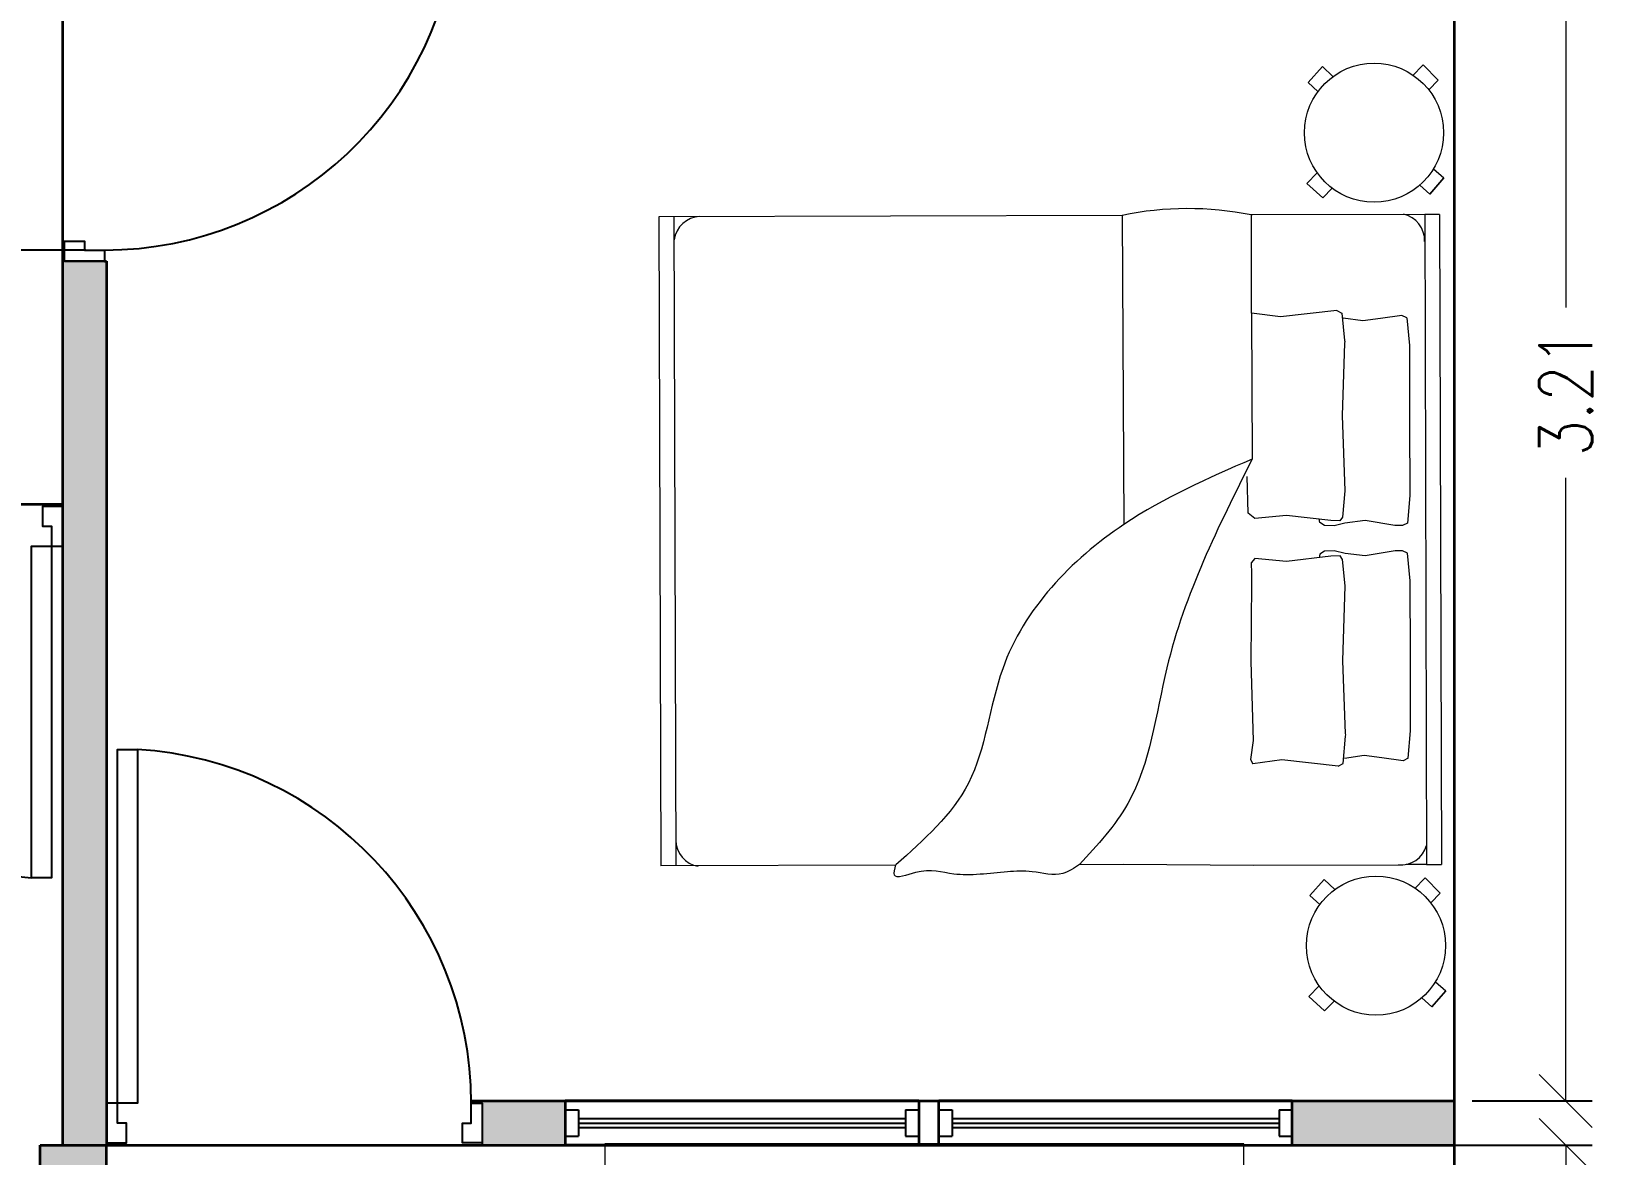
# Model space of a CAD drawing. Header units: inches. Extents: x 46.4 to 62.5, y 75.5 to 86.
# Drawn here: x 58.676 to 62.237, y 80.886 to 83.427 of the extents above; entities that cross this region are included whole.
import ezdxf

# ---------------------------------------------------------------- set-up
doc = ezdxf.new("R2010")
doc.units = ezdxf.units.IN
doc.header["$MEASUREMENT"] = 0
doc.linetypes.add('HIDDEN', pattern=[0.375, 0.25, -0.125])
doc.layers.get('DEFPOINTS').update_dxf_attribs({"color": 210})
for name, color, linetype, lineweight in [('A-ANNO-DIMS', 253, 'Continuous', 20), ('A-DOOR-FULL', 4, 'Continuous', 25), ('A-FLOR-LEVL', 7, 'Continuous', 35), ('A-FLOR-OVHD', 3, 'HIDDEN', 18), ('A-FURNITURE', 7, 'Continuous', 20), ('A-GLAZ-FULL', 4, 'Continuous', 25), ('A-WALL-FULL-EXTR', 7, 'Continuous', 35), ('A-WALL-FULL-INTR', 7, 'Continuous', 35)]:
    doc.layers.add(name, color=color, linetype=linetype, lineweight=lineweight)
doc.layers.add('Retini', color=253, linetype='Continuous', plot=False)
doc.styles.add('E-ROMANS', font='romans.shx', dxfattribs={"width": 0.8})
doc.dimstyles.new('E-0100_ARW_18', dxfattribs={"dimscale": 0.001, "dimtxt": 180, "dimasz": 180, "dimexe": 90, "dimexo": 60, "dimgap": 90, "dimtad": 0, "dimzin": 0, "dimdsep": 46, "dimtxsty": 'E-ROMANS', "dimblk": 'OPEN90', "dimcen": 90, "dimclrd": 256, "dimclre": 256, "dimclrt": 256, "dimadec": 0, "dimazin": 0, "dimtfac": 1, "dimtmove": 1, "dimatfit": 3, "dimldrblk": 'OPEN90', "dimfxl": 1, "dimtfill": 1, "dimtolj": 1, "dimtzin": 0, "dimarcsym": 0})

# ---------------------------------------------------------------- blocks, each defined once
blk = doc.blocks.new('_Oblique')
at = {"color": 0, "linetype": 'ByBlock', "lineweight": -2}
blk.add_line((-0.5, -0.5), (0.5, 0.5), dxfattribs=at)
blk = doc.blocks.new('*D32')
at = {"layer": 'A-ANNO-DIMS', "linetype": 'Continuous', "lineweight": -2, "transparency": 16777216}
for p, q in [((61.8365, 80.9071), (62.2074, 80.9071)), ((61.8365, 79.6536), (62.2074, 79.6536))]:
    blk.add_line(p, q, dxfattribs=at)
at = {"layer": 'A-ANNO-DIMS', "transparency": 16777216}
for p, q in [((62.1474, 80.9071), (62.1474, 80.4798)), ((62.1474, 79.6536), (62.1474, 80.0809))]:
    blk.add_line(p, q, dxfattribs=at)
at = {"layer": 'DEFPOINTS', "color": 0, "linetype": 'Continuous', "transparency": 16777216}
for p in [(61.7965, 80.9071), (61.7965, 79.6536), (62.1474, 79.6536)]:
    blk.add_point(p, dxfattribs=at)
at = {"layer": 'A-ANNO-DIMS', "linetype": 'Continuous', "transparency": 16777216, "xscale": 0.12, "yscale": 0.12, "zscale": 0.12}
for p, rotation in [((62.1474, 80.9071), 90), ((62.1474, 79.6536), 270)]:
    blk.add_blockref('_Oblique', p, dxfattribs=dict(at, rotation=rotation))
at = {"layer": 'A-ANNO-DIMS', "linetype": 'Continuous', "transparency": 16777216, "insert": (62.1474, 80.2803), "char_height": 0.12, "attachment_point": 5, "rotation": 90, "style": 'E-ROMANS', "bg_fill": 3, "box_fill_scale": 1.25, "bg_fill_color": 256, "bg_fill_true_color": 13158600, "bg_fill_transparency": 0}
blk.add_mtext('\\A1;1.25', dxfattribs=at)
blk = doc.blocks.new('_Open90')
at = {"color": 0, "linetype": 'ByBlock', "lineweight": -2}
for p, q in [((-0.5, 0.5), (0, 0)), ((0, 0), (-1, 0)), ((0, 0), (-0.5, -0.5))]:
    blk.add_line(p, q, dxfattribs=at)
blk = doc.blocks.new('*D53')
at = {"layer": 'A-ANNO-DIMS', "linetype": 'Continuous', "lineweight": -2, "transparency": 16777216}
for p, q in [((61.93, 84.2122), (62.2074, 84.2122)), ((61.9357, 81.0071), (62.2074, 81.0071))]:
    blk.add_line(p, q, dxfattribs=at)
at = {"layer": 'A-ANNO-DIMS', "transparency": 16777216}
for p, q in [((62.1474, 84.2122), (62.1474, 82.8022)), ((62.1474, 81.0071), (62.1474, 82.4171))]:
    blk.add_line(p, q, dxfattribs=at)
at = {"layer": 'DEFPOINTS', "color": 0, "linetype": 'Continuous', "transparency": 16777216}
for p in [(61.89, 84.2122), (61.8957, 81.0071), (62.1474, 81.0071)]:
    blk.add_point(p, dxfattribs=at)
at = {"layer": 'A-ANNO-DIMS', "linetype": 'Continuous', "transparency": 16777216, "xscale": 0.12, "yscale": 0.12, "zscale": 0.12}
for p, rotation in [((62.1474, 84.2122), 90), ((62.1474, 81.0071), 270)]:
    blk.add_blockref('_Oblique', p, dxfattribs=dict(at, rotation=rotation))
at = {"layer": 'A-ANNO-DIMS', "linetype": 'Continuous', "transparency": 16777216, "insert": (62.1474, 82.6096), "char_height": 0.12, "attachment_point": 5, "rotation": 90, "style": 'E-ROMANS', "bg_fill": 3, "box_fill_scale": 1.25, "bg_fill_color": 256, "bg_fill_true_color": 13158600, "bg_fill_transparency": 0}
blk.add_mtext('\\A1;3.21', dxfattribs=at)
blk = doc.blocks.new('*D56')
at = {"layer": 'A-ANNO-DIMS', "linetype": 'Continuous', "lineweight": -2, "transparency": 16777216}
for p, q in [((58.8007, 83.7321), (58.5289, 83.7321)), ((58.7989, 82.9321), (58.5289, 82.9321))]:
    blk.add_line(p, q, dxfattribs=at)
at = {"layer": 'A-ANNO-DIMS', "transparency": 16777216}
for p, q in [((58.5889, 83.7321), (58.5889, 83.5384)), ((58.5889, 82.9321), (58.5889, 83.1258))]:
    blk.add_line(p, q, dxfattribs=at)
at = {"layer": 'DEFPOINTS', "color": 0, "linetype": 'Continuous', "transparency": 16777216}
for p in [(58.8407, 83.7321), (58.5889, 82.9321), (58.8389, 82.9321)]:
    blk.add_point(p, dxfattribs=at)
at = {"layer": 'A-ANNO-DIMS', "linetype": 'Continuous', "transparency": 16777216, "xscale": 0.12, "yscale": 0.12, "zscale": 0.12}
for p, rotation in [((58.5889, 83.7321), 90), ((58.5889, 82.9321), 270)]:
    blk.add_blockref('_Oblique', p, dxfattribs=dict(at, rotation=rotation))
at = {"layer": 'A-ANNO-DIMS', "linetype": 'Continuous', "transparency": 16777216, "insert": (58.5889, 83.3321), "char_height": 0.12, "attachment_point": 5, "rotation": 90, "style": 'E-ROMANS', "bg_fill": 3, "box_fill_scale": 1.25, "bg_fill_color": 256, "bg_fill_true_color": 13158600, "bg_fill_transparency": 0}
blk.add_mtext('\\A1;0.80', dxfattribs=at)

msp = doc.modelspace()

# ---------------------------------------------------------------- hatches: boundary and pattern name
at = {"layer": 'Retini'}
h = msp.add_hatch(color=253, dxfattribs=at)
h.dxf.hatch_style = 1
h.paths.add_polyline_path([(58.8457, 82.9071), (58.8407, 82.9071), (58.7507, 82.9071), (58.7457, 82.9071), (58.7457, 80.9071), (58.8457, 80.9071)])
h = msp.add_hatch(color=253, dxfattribs=at)
h.dxf.hatch_style = 1
h.paths.add_polyline_path([(59.8835, 81.0071), (59.6707, 81.0071, -0.001558), (59.6707, 81.0021), (59.6957, 81.0021), (59.6957, 80.9121), (59.6957, 80.9071), (59.8835, 80.9071)])
h = msp.add_hatch(color=253, dxfattribs=at)
h.dxf.hatch_style = 1
h.paths.add_polyline_path([(61.8957, 81.0071), (61.5287, 81.0071), (61.5287, 80.9071), (61.8957, 80.9071)])
h = msp.add_hatch(color=253, dxfattribs=at)
h.dxf.hatch_style = 1
h.paths.add_polyline_path([(58.8457, 80.9071), (58.7457, 80.9071), (58.6957, 80.9071), (58.6957, 79.7071), (57.8957, 79.7071), (57.8957, 79.5571), (58.6957, 79.5571), (58.8457, 79.5571)])

# ---------------------------------------------------------------- linework, layer by layer
at = {"color": 7, "linetype": 'Continuous'}
for p, q in [((58.7507, 82.9071), (58.7457, 82.9071)), ((58.7507, 82.9071), (58.8407, 82.9071)), ((58.8457, 80.9071), (58.7457, 80.9071)), ((59.6957, 80.9121), (59.6957, 80.9071))]:
    msp.add_line(p, q, dxfattribs=at)
at = {"layer": 'A-DOOR-FULL', "linetype": 'Continuous'}
for points in [[(58.8407, 82.9321), (58.8407, 82.9071), (58.7507, 82.9071), (58.7507, 82.9521), (58.7957, 82.9521), (58.7957, 82.9321), (58.8407, 82.9321)], [(58.7207, 82.2621), (58.7457, 82.2621), (58.7457, 82.3521), (58.7007, 82.3521), (58.7007, 82.3071), (58.7207, 82.3071), (58.7207, 82.2621)], [(58.6757, 81.5121), (58.6757, 82.2621), (58.7207, 82.2621), (58.7207, 81.5121), (58.6757, 81.5121)]]:
    msp.add_lwpolyline(points, dxfattribs=at)
at = {"layer": 'A-DOOR-FULL'}
for points in [[(58.9157, 81.8021), (58.9157, 81.0021), (58.8707, 81.0021), (58.8707, 81.8021), (58.9157, 81.8021)], [(58.8707, 81.0021), (58.8457, 81.0021), (58.8457, 80.9121), (58.8907, 80.9121), (58.8907, 80.9571), (58.8707, 80.9571), (58.8707, 81.0021)], [(59.6707, 81.0021), (59.6957, 81.0021), (59.6957, 80.9121), (59.6507, 80.9121), (59.6507, 80.9571), (59.6707, 80.9571), (59.6707, 81.0021)]]:
    msp.add_lwpolyline(points, dxfattribs=at)
at = {"layer": 'A-DOOR-FULL', "linetype": 'Continuous'}
for centre, radius, start, end in [((58.8398, 83.7344), 0.8023, 270.0659, 356.6189), ((58.7232, 82.2631), 0.7525, 180.0751, 266.3819), ((58.8684, 81.0012), 0.8023, 0.0659, 86.6189)]:
    msp.add_arc(centre, radius, start, end, dxfattribs=at)
at = {"layer": 'A-FLOR-LEVL', "linetype": 'Continuous'}
for p, q in [((58.7457, 82.9071), (58.7457, 80.9071)), ((58.8407, 82.9071), (58.8457, 82.9071)), ((58.8457, 82.9071), (58.8457, 80.9071)), ((59.6707, 81.0071), (61.8957, 81.0071)), ((60.6835, 81.0071), (59.8835, 81.0071)), ((59.8835, 81.0071), (59.8835, 80.9071)), ((60.6835, 81.0071), (60.6835, 80.9071)), ((61.5287, 81.0071), (60.7287, 81.0071)), ((60.7287, 80.9071), (60.7287, 81.0071)), ((61.5287, 80.9071), (61.5287, 81.0071)), ((60.6835, 80.9071), (59.8835, 80.9071)), ((60.6835, 80.9071), (60.7287, 80.9071))]:
    msp.add_line(p, q, dxfattribs=at)
msp.add_lwpolyline([(58.7457, 83.7571), (58.7457, 82.9071)], dxfattribs=at)
at = {"layer": 'A-FLOR-OVHD', "linetype": 'Continuous'}
msp.add_line((60.0335, 80.9071), (60.5335, 80.9071), dxfattribs=at)
at = {"layer": 'A-FURNITURE', "color": 0, "linetype": 'Continuous'}
for p, q in [((61.5643, 83.3113), (61.5968, 83.3472)), ((61.5968, 83.3472), (61.6203, 83.3245)), ((61.8228, 83.349), (61.802, 83.3278)), ((61.8228, 83.349), (61.825, 83.3512)), ((61.8587, 83.3165), (61.825, 83.3512)), ((61.5867, 83.2908), (61.5643, 83.3113)), ((61.8587, 83.3165), (61.8374, 83.2948)), ((61.5616, 83.0828), (61.5851, 83.1068)), ((61.8713, 83.0955), (61.8396, 83.0589)), ((61.8396, 83.0589), (61.8713, 83.0955)), ((61.848, 83.1158), (61.8476, 83.1161)), ((61.848, 83.1158), (61.8713, 83.0955)), ((61.5975, 83.0503), (61.5616, 83.0828)), ((61.5975, 83.0503), (61.6187, 83.072)), ((61.8173, 83.0793), (61.8396, 83.0589)), ((61.1435, 83.0107), (60.0954, 83.0075)), ((60.0954, 83.0075), (60.0997, 81.5387)), ((60.1291, 83.0076), (60.1335, 81.5388)), ((61.1435, 83.0107), (61.1478, 82.3115)), ((61.862, 83.0128), (61.436, 83.0115)), ((61.4366, 82.789), (61.436, 83.0115)), ((61.862, 83.0128), (61.8282, 83.0127)), ((61.8282, 83.0127), (61.8326, 81.5422)), ((61.862, 83.0128), (61.8664, 81.5423)), ((61.5017, 82.7807), (61.4366, 82.789)), ((61.4366, 82.789), (61.4376, 82.4591)), ((61.6293, 82.7952), (61.5017, 82.7807)), ((61.4376, 82.4591), (61.4376, 82.4591)), ((61.5909, 82.3154), (61.5895, 82.3239)), ((61.6015, 82.3087), (61.5909, 82.3154)), ((61.6477, 82.3141), (61.623, 82.3084)), ((61.623, 82.3084), (61.6015, 82.3087)), ((61.5911, 82.2443), (61.5898, 82.2358)), ((61.6017, 82.251), (61.5911, 82.2443)), ((61.6232, 82.2515), (61.6017, 82.251)), ((61.6479, 82.2459), (61.6232, 82.2515)), ((61.5047, 81.7785), (61.4397, 81.7698)), ((61.6323, 81.7647), (61.5047, 81.7785)), ((60.6313, 81.5403), (60.0997, 81.5387)), ((61.1478, 81.5418), (61.046, 81.5415)), ((61.44, 81.5398), (61.1478, 81.5418)), ((61.7786, 81.5408), (61.44, 81.5398)), ((61.8326, 81.5422), (61.7866, 81.5421)), ((61.8326, 81.5422), (61.8664, 81.5423)), ((61.5686, 81.4722), (61.6011, 81.5081)), ((61.6011, 81.5081), (61.6246, 81.4853)), ((61.8272, 81.5098), (61.8064, 81.4886)), ((61.8272, 81.5098), (61.8293, 81.512)), ((61.8631, 81.4774), (61.8293, 81.512)), ((61.5911, 81.4516), (61.5686, 81.4722)), ((61.8631, 81.4774), (61.8418, 81.4556)), ((61.5659, 81.2436), (61.5894, 81.2676)), ((61.6018, 81.2112), (61.5659, 81.2436)), ((61.8757, 81.2563), (61.844, 81.2197)), ((61.844, 81.2197), (61.8757, 81.2563)), ((61.8524, 81.2766), (61.852, 81.277)), ((61.8524, 81.2766), (61.8757, 81.2563)), ((61.6018, 81.2112), (61.6231, 81.2328)), ((61.8217, 81.2401), (61.844, 81.2197)), ((61.4188, 80.9098), (59.973, 80.9098)), ((59.973, 80.9098), (59.973, 80.1869)), ((61.4188, 80.1869), (61.4188, 80.9098))]:
    msp.add_line(p, q, dxfattribs=at)
for points in [[(61.6293, 82.7952), (61.6406, 82.7896), (61.6464, 82.7274), (61.6474, 82.7249)], [(61.6883, 82.7717), (61.6435, 82.7783)], [(61.7879, 82.7787), (61.7937, 82.7165), (61.7942, 82.5466), (61.7947, 82.3768), (61.7893, 82.3145), (61.778, 82.3089), (61.761, 82.3088), (61.6936, 82.32), (61.6477, 82.3141)], [(61.7879, 82.7787), (61.7765, 82.7843), (61.7279, 82.7774), (61.6883, 82.7717)], [(61.6474, 82.7249), (61.6465, 82.7217), (61.6413, 82.5575), (61.6475, 82.3877), (61.642, 82.3282), (61.6363, 82.3196), (61.6157, 82.3202), (61.5152, 82.3316)], [(61.4437, 82.3248), (61.4287, 82.3367), (61.4266, 82.4196), (61.4266, 82.4196), (61.4266, 82.4196)], [(61.5152, 82.3316), (61.4437, 82.3248)], [(61.65, 81.8352), (61.6491, 81.8383), (61.6429, 82.0025), (61.6481, 82.1724), (61.6423, 82.2318), (61.6366, 82.2404), (61.6159, 82.2396), (61.5155, 82.2277)], [(61.7908, 81.7822), (61.7963, 81.8444), (61.7958, 82.0143), (61.7953, 82.1841), (61.7895, 82.2463), (61.7781, 82.2519), (61.7612, 82.2519), (61.6938, 82.2403), (61.6479, 82.2459)], [(61.4439, 82.234), (61.4355, 82.2245), (61.436, 82.2002), (61.4363, 82.1795), (61.4347, 82.0016), (61.4399, 81.8229), (61.4344, 81.7798), (61.4397, 81.7698)], [(61.5155, 82.2277), (61.4439, 82.234)], [(61.6323, 81.7647), (61.6436, 81.7704), (61.6491, 81.8326), (61.65, 81.8352)], [(61.6912, 81.7886), (61.6464, 81.7817)], [(61.7908, 81.7822), (61.7795, 81.7765), (61.7309, 81.7831), (61.6912, 81.7886)]]:
    msp.add_lwpolyline(points, dxfattribs=at)
for centre in [(61.7136, 83.1976), (61.7179, 81.3585)]:
    msp.add_circle(centre, 0.1574, dxfattribs=at)
for centre, radius, start, end in [((61.2918, 82.2944), 0.7315, 78.6356, 101.7008), ((60.1896, 82.9478), 0.0601, 91.8576, 172.5572), ((61.768, 82.9542), 0.0601, 357.754, 78.4537), ((60.1939, 81.5975), 0.0601, 180.1415, 260.8412), ((61.7742, 81.6009), 0.0601, 264.0609, 344.7606)]:
    msp.add_arc(centre, radius, start, end, dxfattribs=at)
for points in [[(61.4376, 82.4591), (61.1478, 82.3115), (60.8733, 81.985), (60.7957, 81.7259), (60.6316, 81.5411)], [(61.4376, 82.4591), (61.2447, 81.9868), (61.1565, 81.6799), (61.0471, 81.5423)], [(61.0471, 81.5423), (61.0093, 81.5216), (60.9401, 81.5256), (60.8841, 81.5254), (60.7626, 81.5203), (60.6757, 81.5239), (60.6285, 81.5179), (60.6316, 81.5411)]]:
    msp.add_spline(points, degree=3, dxfattribs=at)
msp.add_point((61.4365, 83.0112), dxfattribs=at)
at = {"layer": 'A-GLAZ-FULL', "linetype": 'Continuous'}
for p, q in [((59.8835, 80.9871), (59.9135, 80.9871)), ((59.9135, 80.9671), (60.6535, 80.9671)), ((59.9135, 80.9571), (60.6535, 80.9571)), ((60.6535, 80.9871), (60.6835, 80.9871)), ((60.7287, 80.9871), (60.7587, 80.9871)), ((60.7587, 80.9671), (61.4987, 80.9671)), ((60.7587, 80.9571), (61.4987, 80.9571)), ((61.4987, 80.9871), (61.5287, 80.9871)), ((59.8835, 80.9271), (59.9135, 80.9271)), ((59.9135, 80.9471), (60.6535, 80.9471)), ((60.6535, 80.9271), (60.6835, 80.9271)), ((60.7287, 80.9271), (60.7587, 80.9271)), ((60.7587, 80.9471), (61.4987, 80.9471)), ((61.4987, 80.9271), (61.5287, 80.9271))]:
    msp.add_line(p, q, dxfattribs=at)
at = {"layer": 'A-GLAZ-FULL', "linetype": 'Continuous', "ltscale": 0.001}
for p, q in [((59.9135, 80.9871), (59.9135, 80.9271)), ((60.6535, 80.9871), (60.6535, 80.9271)), ((60.7587, 80.9871), (60.7587, 80.9271)), ((61.4987, 80.9871), (61.4987, 80.9271))]:
    msp.add_line(p, q, dxfattribs=at)
at = {"layer": 'A-WALL-FULL-EXTR', "linetype": 'Continuous'}
for p, q in [((61.8957, 79.5571), (61.8957, 85.5571)), ((58.8457, 79.5571), (58.8457, 80.9071)), ((58.8457, 80.9071), (61.8957, 80.9071))]:
    msp.add_line(p, q, dxfattribs=at)
for points in [[(58.6957, 80.9071), (58.8457, 80.9071)], [(58.8457, 80.9071), (59.6957, 80.9071)]]:
    msp.add_lwpolyline(points, dxfattribs=at)
at = {"layer": 'A-WALL-FULL-INTR', "linetype": 'Continuous'}
for p, q in [((58.7457, 84.2071), (58.7457, 80.9071)), ((55.6457, 82.3571), (58.7457, 82.3571)), ((58.6957, 79.7071), (58.6957, 80.9071))]:
    msp.add_line(p, q, dxfattribs=at)

# ---------------------------------------------------------------- next in the draw order: dimensions: what is measured, and where the dimension line sits
at = {"layer": 'A-ANNO-DIMS', "color": 7, "linetype": 'Continuous'}
for base, p1, p2, picture, middle in [((58.5889, 82.9321), (58.8407, 83.7321), (58.8389, 82.9321), '*D56', (58.5889, 83.3321)), ((62.1474, 79.6536), (61.7965, 80.9071), (61.7965, 79.6536), '*D32', (62.1474, 80.2803))]:
    dim = msp.add_linear_dim(base=base, p1=p1, p2=p2, angle=90, dimstyle='E-0100_ARW_18', override={"dimtxt": 120, "dimasz": 120, "dimexe": 60, "dimexo": 40, "dimgap": 60, "dimblk": 'Oblique', "dimcen": 60, "dimlwd": 65535}, dxfattribs=at)
    dim.commit()
    dim.dimension.update_dxf_attribs({"geometry": picture, "text_midpoint": middle})

# ---------------------------------------------------------------- next in the draw order: dimensions: what is measured, and where the dimension line sits
dim = msp.add_linear_dim(base=(62.1474, 81.0071), p1=(61.89, 84.2122), p2=(61.8957, 81.0071), angle=90, dimstyle='E-0100_ARW_18', override={"dimtxt": 120, "dimasz": 120, "dimexe": 60, "dimexo": 40, "dimgap": 60, "dimblk": 'Oblique', "dimcen": 60, "dimlwd": 65535}, dxfattribs=at)
dim.commit()
dim.dimension.update_dxf_attribs({"geometry": '*D53', "text_midpoint": (62.1474, 82.6096)})

doc.saveas('drawing.dxf')
